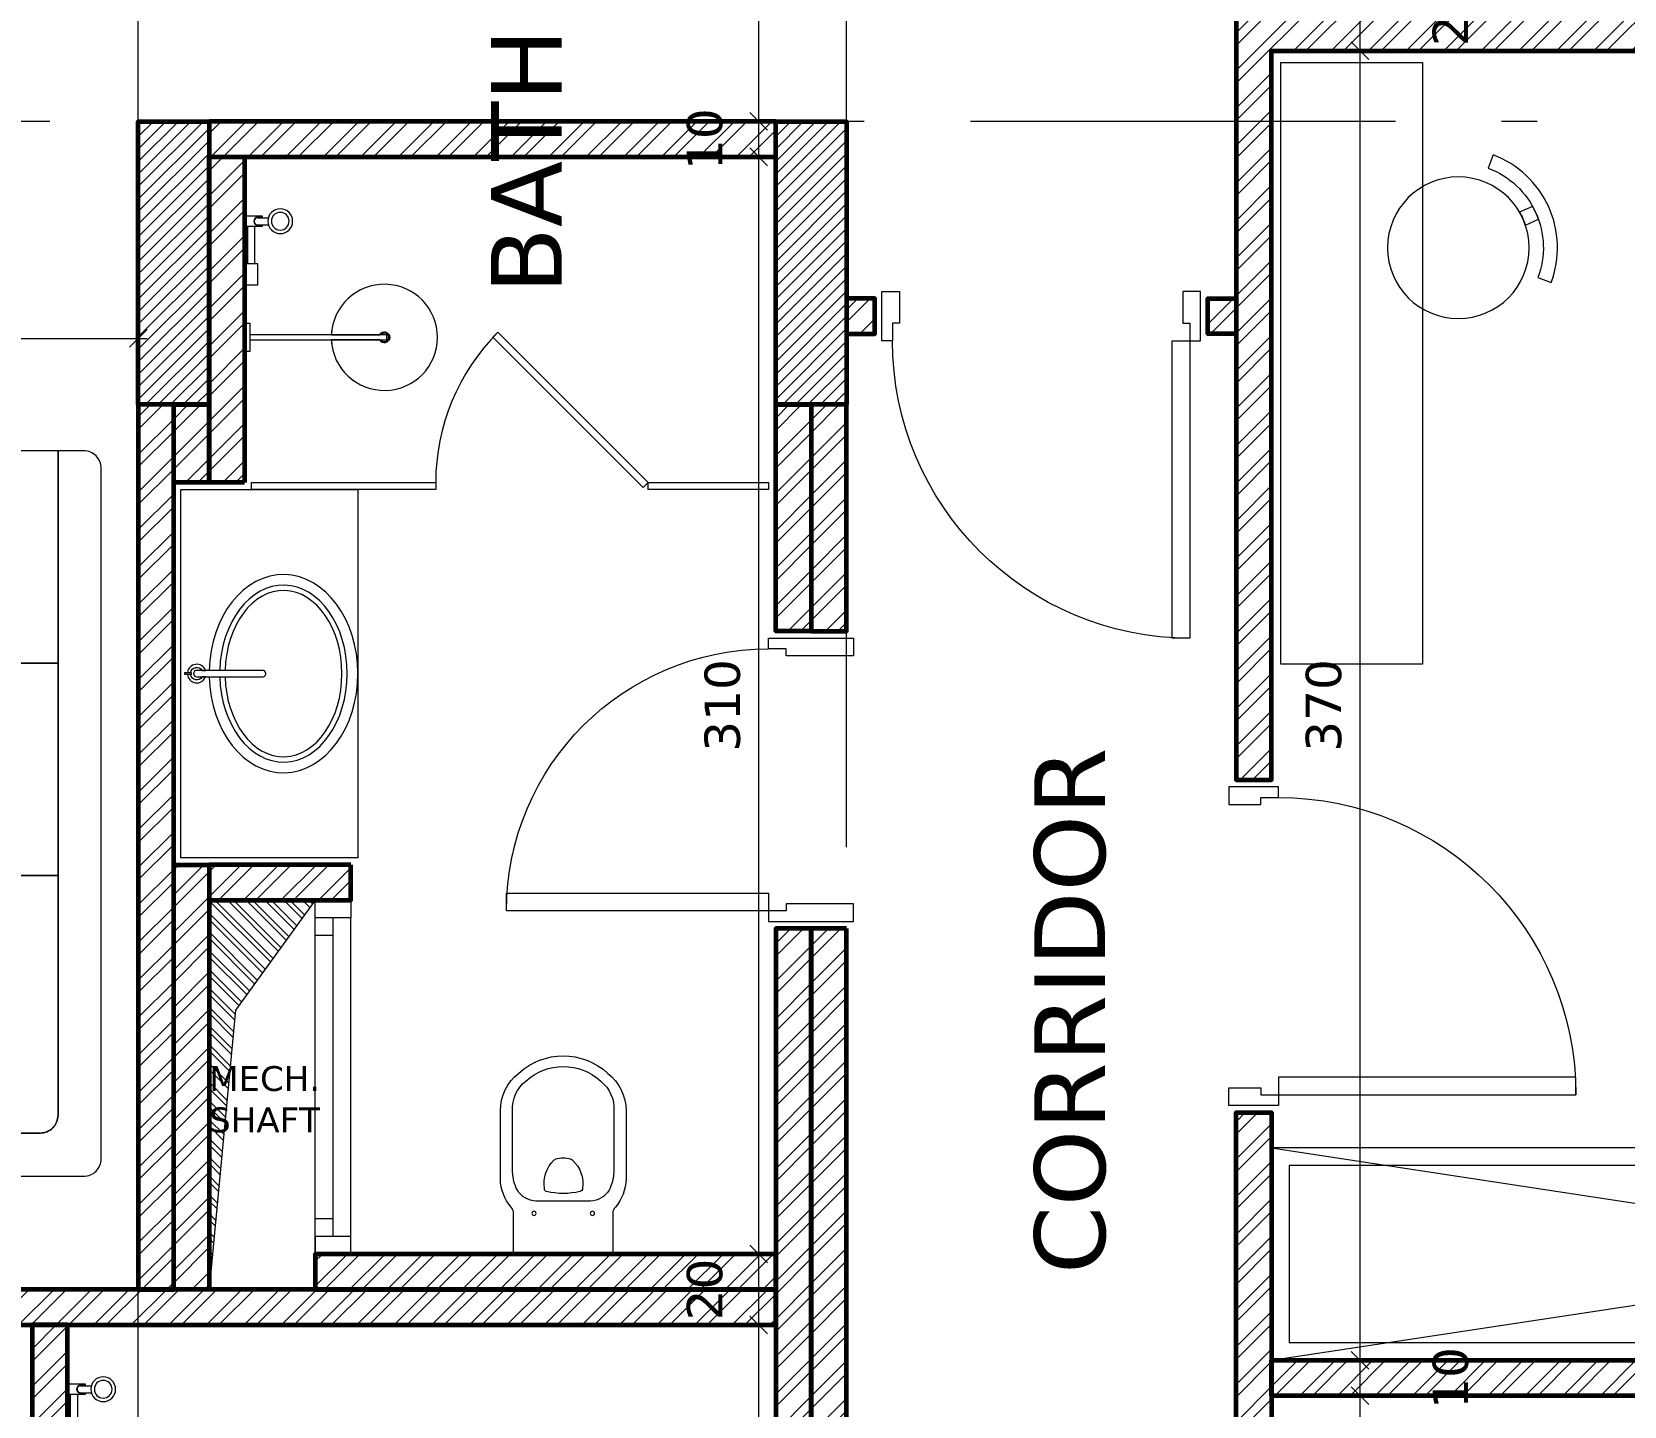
# Model space of a CAD drawing. Header units: inches. Extents: x -48 to 777, y -156 to 510.
# Drawn here: x 594.272 to 598.769, y -113.485 to -109.602 of the extents above; entities that cross this region are included whole.
import ezdxf

# ---------------------------------------------------------------- set-up
doc = ezdxf.new("R2010")
doc.units = ezdxf.units.IN
doc.header["$MEASUREMENT"] = 0
doc.set_wipeout_variables(frame=1)
doc.linetypes.add('ACAD_ISO10W100', pattern=[18, 12, -3, 0, -3])
doc.layers.get('Defpoints').update_dxf_attribs({"lineweight": 5})
for name, color, linetype, lineweight in [('A-AXIS ST', 251, 'ACAD_ISO10W100', 5), ('A-DIM', 9, 'Continuous', 5), ('A-DOORS', 38, 'Continuous', 20), ('A-FURN1', 211, 'Continuous', 15), ('A-LEVELS', 139, 'Continuous', 20), ('A-LIMIT LOT', 235, 'ACAD_ISO10W100', 20), ('A-NOTES', 151, 'Continuous', 20), ('A-PILLARS', 1, 'Continuous', 60), ('A-PROJECTION2', 5, 'Continuous', 20), ('A-SANITARY', 120, 'Continuous', 5), ('A-TEXT', 50, 'Continuous', 15), ('A-WALLS', 7, 'Continuous', 60), ('A-WINDOWS', 4, 'Continuous', 20), ('D-GLASS', 171, 'Continuous', 20), ('H-OTHERS', 189, 'Continuous', 5), ('H-PILLARS', 61, 'Continuous', 5), ('H-WALLS', 51, 'Continuous', 5), ('modificat', 127, 'Continuous', 15)]:
    doc.layers.add(name, color=color, linetype=linetype, lineweight=lineweight)
doc.layers.add('pts pc', color=7, linetype='Continuous')
doc.styles.add('2mm', font='simplex.shx', dxfattribs={"height": 0.5})
doc.styles.add('5mm', font='simplex_.ttf', dxfattribs={"height": 5})
doc.styles.add('ROMAND', font='verdana.ttf')
doc.dimstyles.new('M-1.50', dxfattribs={"dimtxt": 0.1, "dimasz": 0.05, "dimexe": 0.025, "dimexo": 0.025, "dimgap": 0.05, "dimtad": 1, "dimlfac": 100, "dimrnd": 0.5, "dimzin": 9, "dimdsep": 46, "dimtxsty": 'ROMAND', "dimblk": 'OBLIQUE', "dimcen": 1, "dimdle": 0.025, "dimclrd": 256, "dimclre": 256, "dimclrt": 2, "dimadec": 0, "dimazin": 0, "dimtfac": 0.666667, "dimtmove": 2, "dimatfit": 3, "dimfxl": 0.04, "dimtolj": 1, "dimtzin": 5, "dimlwd": -1, "dimlwe": -1, "dimarcsym": 0})
pattern_1 = [(45, (149.9044, -425.92311), (-0.053033009, 0.053033009), []), (45, (149.93976, -425.92311), (-0.053033009, 0.053033009), [])]
pattern_2 = [(45, (392.396156, -250.71223), (-0.053033009, 0.053033009), []), (45, (392.43151, -250.71223), (-0.053033009, 0.053033009), [])]

# ---------------------------------------------------------------- blocks, each defined once
blk = doc.blocks.new('LOT 688  TOPOGRAPHIC PLAN')
at = {"layer": 'A-LEVELS', "color": 209, "linetype": 'Continuous'}
blk.add_lwpolyline([(-315982.05416, -27920.48321), (-315980.86908, -27919.86169), (-315980.29989, -27919.60995), (-315979.74761, -27919.46966), (-315979.47813, -27919.4582), (-315979.21324, -27919.49488), (-315978.95308, -27919.58647), (-315978.69656, -27919.73275), (-315978.43799, -27919.90735), (-315978.31003, -27919.9841), (-315978.195, -27920.01549), (-315978.09345, -27919.99971), (-315978.00356, -27919.94197), (-315977.85152, -27919.7215), (-315977.72437, -27919.39578), (-315977.6076, -27919.00654), (-315977.34738, -27918.20383), (-315977.18257, -27917.85413), (-315976.99399, -27917.54637)], dxfattribs=at)
at = {"layer": 'pts pc', "linetype": 'Continuous'}
for points in [[(-315978.5681, -27918.08964), (-315979.27888, -27918.79284)], [(-315978.57189, -27918.79663), (-315979.27509, -27918.08585)]]:
    blk.add_lwpolyline(points, dxfattribs=at)
at = {"layer": 'A-NOTES', "linetype": 'Continuous', "style": '5mm'}
blk.add_text('688', height=2, rotation=346.24563, dxfattribs=at).set_placement((-315981.70648, -27916.11756))
at = {"layer": 'pts pc', "color": 1, "insert": (-315978.42215, -27918.19392), "char_height": 0.5, "width": 2.9761905, "attachment_point": 1, "rotation": 359.69285, "style": '2mm'}
blk.add_mtext('\\Fsimplex.shx;\\W1.0000000000;\\T1.0000000000;\\o\\l95.165', dxfattribs=at)
at = {"linetype": 'Continuous'}
blk.add_wipeout([(-315996.80172, -27893.57917), (-315969.32038, -27896.23659), (-315969.32038, -27930.53073), (-315964.08799, -27936.87852), (-315964.6636, -27941.43051), (-315970.22923, -27937.16678), (-315985.1164, -27950.2257)], dxfattribs=at).dxf.layer = 'A-LIMIT LOT'
blk = doc.blocks.new('*U1018')
for p, q in [((50, 100), (950, 100)), ((50, 50), (950, 50)), ((900, 50), (900, 0)), ((50, 0), (950, 0))]:
    blk.add_line(p, q)
for points in [[(0, 100), (50, 100), (50, 0), (0, 0)], [(1000, 100), (950, 100), (950, 0), (1000, 0)], [(100, 50), (100, 0)]]:
    blk.add_lwpolyline(points)
blk = doc.blocks.new('AXIS')
at = {"layer": 'A-AXIS ST', "ltscale": 0.1}
for p, q in [((642.66853, 296.91777), (642.66853, 336.01919)), ((644.66853, 296.91777), (644.66853, 336.01919)), ((657.61853, 316.06777), (627.81853, 316.06777))]:
    blk.add_line(p, q, dxfattribs=at)
blk = doc.blocks.new('*U1009')
for points in [[(720, 680), (720, -60), (770, -60), (770, 680)], [(30, -60), (0, -60), (0, -300), (50, -300), (50, -110), (30, -110), (30, -60)], [(770, -60), (800, -60), (800, -300), (750, -300), (750, -110), (770, -110), (770, -60)]]:
    blk.add_lwpolyline(points, close=True)
blk.add_arc((770, -60), 740, 90, 180)
blk = doc.blocks.new('*U1014')
for points in [[(30, -200), (0, -200), (0, -60), (50, -60), (50, -150), (30, -150), (30, -200)], [(870, -200), (900, -200), (900, -60), (850, -60), (850, -150), (870, -150), (870, -200)], [(80, -1040), (80, -200), (30, -200), (30, -1040)]]:
    blk.add_lwpolyline(points, close=True)
blk.add_arc((30, -200), 840, 270, 0)
blk = doc.blocks.new('*U1011')
for points in [[(30, -200), (0, -200), (0, -60), (50, -60), (50, -150), (30, -150), (30, -200)], [(870, -200), (900, -200), (900, -60), (850, -60), (850, -150), (870, -150), (870, -200)], [(820, -1040), (820, -200), (870, -200), (870, -1040)]]:
    blk.add_lwpolyline(points, close=True)
blk.add_arc((870, -200), 840, 180, 270)
blk = doc.blocks.new('YHGFBV')
at = {"layer": 'A-FURN1'}
blk.add_line((189.8103, 134.8875), (190.488, 134.8875), dxfattribs=at)
at = {"layer": 'A-FURN1', "extrusion": (0, 0, -1)}
for points in [[(-190.6103, 134.1625), (-190.6103, 136.4125, -0.414214), (-190.5603, 136.4625), (-188.6103, 136.4625, -0.414214), (-188.5603, 136.4125), (-188.5603, 136.3403), (-190.438, 136.3403, 0.414214), (-190.488, 136.2903), (-190.488, 134.1625), (-190.488, 134.1625), (-190.488, 134.1625)], [(-190.488, 135.6125), (-190.488, 136.2903, -0.414214), (-190.438, 136.3403), (-189.7603, 136.3403), (-189.7603, 135.6625, 0.414214), (-189.8103, 135.6125)]]:
    blk.add_lwpolyline(points, format="xyb", close=True, dxfattribs=at)
for points in [[(-189.1603, 136.3403), (-188.5603, 136.3403), (-188.5603, 135.6625), (-189.1603, 135.6625)], [(-189.7603, 136.3403), (-189.1603, 136.3403), (-189.1603, 135.6625), (-189.7603, 135.6625)], [(-190.488, 134.1625), (-190.488, 135.6125), (-189.8103, 135.6125), (-189.8103, 134.1625)]]:
    blk.add_lwpolyline(points, close=True, dxfattribs=at)
at = {"layer": 'A-FURN1'}
blk.add_lwpolyline([(189.3603, 134.9625), (188.5603, 134.9625), (188.5603, 134.1625), (189.3603, 134.1625)], close=True, dxfattribs=at)
blk = doc.blocks.new('vnkhjghg')
at = {"extrusion": (0, 0, -1)}
for points in [[(-757.0152, 41.8368), (-757.0011, 41.7994, 0.414214), (-757.1411, 41.4902), (-757.1785, 41.4761, -0.414214)], [(-757.1426, 41.6552, -0.041739), (-757.1261, 41.6917), (-757.0895, 41.6751, 0.050126), (-757.106, 41.6387)]]:
    blk.add_lwpolyline(points, format="xyb", close=True, dxfattribs=at)
blk.add_circle((-756.9165, 41.5748), 0.2, dxfattribs=at)
blk = doc.blocks.new('A$C4CB417C4')
blk.add_lwpolyline([(245.2, 7), (381.7, 7, -4.038071), (381.7, -7), (245.2, -7, 42.833797)], format="xyb", close=True)
at = {"ltscale": 0.1}
blk.add_lwpolyline([(0, 40), (15, 40), (15, -40), (0, -40)], close=True, dxfattribs=at)
blk.add_lwpolyline([(402, 7), (15, 7), (15, -7), (402, -7)], close=True)
for radius, start, end in [(150, 182.6748, 177.3252), (15, 207.8181, 152.1819), (12, 215.6853, 144.3147)]:
    blk.add_arc((395, 0), radius, start, end, dxfattribs=at)
blk = doc.blocks.new('A$C666D454D')
at = {"ltscale": 0.1}
for p, q in [((37, 10), (67.5, 10)), ((37, -10), (67.5, -10))]:
    blk.add_line(p, q, dxfattribs=at)
blk.add_lwpolyline([(37, 11), (47, 11), (47, 10.5), (50, 10.5), (50, 15), (0, 15), (0, -15), (50, -15), (50, -10.5), (47, -10.5), (47, -11), (37, -11, -1)], format="xyb", close=True, dxfattribs=at)
blk.add_lwpolyline([(37, -10), (37, -10), (37, -10, -1), (37, 10), (37, 10), (37, 10)], format="xyb", dxfattribs=at)
for radius in [35, 25]:
    blk.add_circle((101, 0), radius, dxfattribs=at)
blk = doc.blocks.new('A$C05B82E3A')
at = {"ltscale": 0.1}
for p, q in [((-30, 29), (-135, 29)), ((-30, 9), (-135, 9))]:
    blk.add_line(p, q, dxfattribs=at)
blk.add_lwpolyline([(30, 0), (30, 38), (-30, 38), (-30, 0)], close=True, dxfattribs=at)
at = {"ltscale": 0.1, "xscale": -1, "rotation": 270}
blk.add_blockref('A$C666D454D', (-150, 0), dxfattribs=at)
blk = doc.blocks.new('A$C114C6178')
for points in [[(177.5, -211.9, 0.16864), (147.3, -132.7, -0.198912), (140, -115), (140, 0), (-140, 0), (-140, -115, -0.198912), (-147.3, -132.7, 0.16864), (-177.5, -211.9), (-177.5, -405, 0.225866), (-126.2, -510.7, 0.390178), (126.2, -510.7, 0.225866), (177.5, -405)], [(142.8, -231.9, 0.110329), (129.5, -180.6, 0.254034), (77, -150), (-77, -150, 0.254034), (-129.5, -180.6, 0.110329), (-142.8, -231.9), (-142.8, -405, 0.247706), (-105.9, -488.7, 0.390724), (106.2, -488.4, 0.246571), (142.8, -405)], [(54.9, -185.7, 0.338204), (47.1, -176.5, 0.109547), (-47.1, -176.5, 0.38369), (-52.4, -185.7, 0.252795), (-25.1, -266.2, 0.060555), (-21, -268.7, 0.083015), (0, -272.4, 0.083015), (21, -268.7, 0.060555), (25.1, -266.2, 0.250335)]]:
    blk.add_lwpolyline(points, format="xyb", close=True)
for centre in [(-82.5, -115), (82.5, -115)]:
    blk.add_circle(centre, 5.91)
blk = doc.blocks.new('fghjgcfd')
blk.add_lwpolyline([(114.5988, -90.6044), (114.5932, -90.6044), (114.5932, -90.6223), (114.5988, -90.6223)], close=True)
for points in [[(114.5932, -90.6209, 0.697476), (114.5868, -90.6535), (114.5868, -90.6631, -0.791584), (114.5932, -90.6121)], [(114.6052, -90.8243, -0.509087), (114.5932, -90.8331, -0.325305), (114.5868, -90.8243), (114.5868, -90.6384, -1), (114.6052, -90.6384)], [(114.6052, -90.6631), (114.6052, -90.6535, 0.697476), (114.5988, -90.6209), (114.5988, -90.6121, -0.791584)]]:
    blk.add_lwpolyline(points, format="xyb", close=True)
at = {"extrusion": (0, 0, -1)}
for major_axis, ratio, start_param, end_param in [((-0.28, 0), 0.75, 7.88683, 14.104318), ((-0.25, 0), 0.72, 7.890774, 14.100375), ((-0.235, 0), 0.702128, 7.893123, 14.098025)]:
    blk.add_ellipse((114.596, -90.8834), major_axis=major_axis, ratio=ratio, start_param=start_param, end_param=end_param, dxfattribs=at)
blk = doc.blocks.new('_Oblique')
at = {"color": 0, "linetype": 'ByBlock', "lineweight": -2}
blk.add_line((-0.5, -0.5), (0.5, 0.5), dxfattribs=at)
blk = doc.blocks.new('*D2355')
at = {"layer": 'A-DIM', "transparency": 16777216}
for p, q in [((598.0228, -109.4303), (598.0228, -109.6803)), ((597.8979, -109.4553), (598.0478, -109.4553)), ((597.7979, -109.6553), (598.0478, -109.6553))]:
    blk.add_line(p, q, dxfattribs=at)
at = {"layer": 'Defpoints', "color": 0, "transparency": 16777216}
for p in [(597.8729, -109.4553), (597.7729, -109.6553), (598.0228, -109.6553)]:
    blk.add_point(p, dxfattribs=at)
at = {"layer": 'A-DIM', "transparency": 16777216, "xscale": 0.05, "yscale": 0.05, "zscale": 0.05}
for p, rotation in [((598.0228, -109.4553), 90), ((598.0228, -109.6553), 270)]:
    blk.add_blockref('_Oblique', p, dxfattribs=dict(at, rotation=rotation))
at = {"layer": 'A-DIM', "color": 2, "transparency": 16777216, "insert": (598.2791, -109.5553), "char_height": 0.1, "attachment_point": 5, "rotation": 90, "style": 'ROMAND'}
blk.add_mtext('\\A1;20', dxfattribs=at)
blk = doc.blocks.new('*D2356')
at = {"layer": 'A-DIM', "transparency": 16777216}
for p, q in [((597.7979, -109.6553), (598.0478, -109.6553)), ((598.0228, -109.6303), (598.0228, -113.3803)), ((597.7979, -113.3553), (598.0478, -113.3553))]:
    blk.add_line(p, q, dxfattribs=at)
at = {"layer": 'Defpoints', "color": 0, "transparency": 16777216}
for p in [(597.7729, -109.6553), (597.7729, -113.3553), (598.0228, -113.3553)]:
    blk.add_point(p, dxfattribs=at)
at = {"layer": 'A-DIM', "transparency": 16777216, "xscale": 0.05, "yscale": 0.05, "zscale": 0.05}
for p, rotation in [((598.0228, -109.6553), 90), ((598.0228, -113.3553), 270)]:
    blk.add_blockref('_Oblique', p, dxfattribs=dict(at, rotation=rotation))
at = {"layer": 'A-DIM', "color": 2, "transparency": 16777216, "insert": (597.9208, -111.5053), "char_height": 0.1, "attachment_point": 5, "rotation": 90, "style": 'ROMAND'}
blk.add_mtext('\\A1;370', dxfattribs=at)
blk = doc.blocks.new('*D2357')
at = {"layer": 'A-DIM', "transparency": 16777216}
for p, q in [((597.7979, -113.3553), (598.0478, -113.3553)), ((598.0228, -113.3303), (598.0228, -113.4803)), ((597.7979, -113.4553), (598.0478, -113.4553))]:
    blk.add_line(p, q, dxfattribs=at)
at = {"layer": 'Defpoints', "color": 0, "transparency": 16777216}
for p in [(597.7729, -113.3553), (597.7729, -113.4553), (598.0228, -113.4553)]:
    blk.add_point(p, dxfattribs=at)
at = {"layer": 'A-DIM', "transparency": 16777216, "xscale": 0.05, "yscale": 0.05, "zscale": 0.05}
for p, rotation in [((598.0228, -113.3553), 90), ((598.0228, -113.4553), 270)]:
    blk.add_blockref('_Oblique', p, dxfattribs=dict(at, rotation=rotation))
at = {"layer": 'A-DIM', "color": 2, "transparency": 16777216, "insert": (598.279, -113.4053), "char_height": 0.1, "attachment_point": 5, "rotation": 90, "style": 'ROMAND'}
blk.add_mtext('\\A1;10', dxfattribs=at)
blk = doc.blocks.new('*D2358')
at = {"layer": 'A-DIM', "transparency": 16777216}
for p, q in [((598.0228, -113.4303), (598.0228, -117.1803)), ((597.7979, -113.4553), (598.0478, -113.4553)), ((598.1962, -117.1553), (597.9978, -117.1553))]:
    blk.add_line(p, q, dxfattribs=at)
at = {"layer": 'Defpoints', "color": 0, "transparency": 16777216}
for p in [(597.7729, -113.4553), (598.0228, -117.1553), (598.2212, -117.1553)]:
    blk.add_point(p, dxfattribs=at)
at = {"layer": 'A-DIM', "transparency": 16777216, "xscale": 0.05, "yscale": 0.05, "zscale": 0.05}
for p, rotation in [((598.0228, -113.4553), 90), ((598.0228, -117.1553), 270)]:
    blk.add_blockref('_Oblique', p, dxfattribs=dict(at, rotation=rotation))
at = {"layer": 'A-DIM', "color": 2, "transparency": 16777216, "insert": (597.9208, -115.3053), "char_height": 0.1, "attachment_point": 5, "rotation": 90, "style": 'ROMAND'}
blk.add_mtext('\\A1;370', dxfattribs=at)
blk = doc.blocks.new('*D2370')
at = {"layer": 'A-DIM', "transparency": 16777216}
for p, q in [((589.3979, -110.4684), (594.5979, -110.4684)), ((589.4229, -110.4527), (589.4229, -110.4934)), ((594.5729, -110.4527), (594.5729, -110.4934))]:
    blk.add_line(p, q, dxfattribs=at)
at = {"layer": 'Defpoints', "color": 0, "transparency": 16777216}
for p in [(589.4229, -110.4277), (594.5729, -110.4277), (594.5729, -110.4684)]:
    blk.add_point(p, dxfattribs=at)
at = {"layer": 'A-DIM', "transparency": 16777216, "xscale": 0.05, "yscale": 0.05, "zscale": 0.05, "rotation": 180}
blk.add_blockref('_Oblique', (589.4229, -110.4684), dxfattribs=at)
at = {"layer": 'A-DIM', "transparency": 16777216, "xscale": 0.05, "yscale": 0.05, "zscale": 0.05}
blk.add_blockref('_Oblique', (594.5729, -110.4684), dxfattribs=at)
at = {"layer": 'A-DIM', "color": 2, "transparency": 16777216, "insert": (591.9979, -110.3672), "char_height": 0.1, "attachment_point": 5, "style": 'ROMAND'}
blk.add_mtext('\\A1;515', dxfattribs=at)
blk = doc.blocks.new('*D2382')
at = {"layer": 'A-DIM', "transparency": 16777216}
for p, q in [((596.3479, -113.2553), (596.3, -113.2553)), ((596.325, -116.2403), (596.325, -113.2303)), ((596.3479, -116.2153), (596.3, -116.2153))]:
    blk.add_line(p, q, dxfattribs=at)
at = {"layer": 'Defpoints', "color": 0, "transparency": 16777216}
for p in [(596.325, -113.2553), (596.3729, -113.2553), (596.3729, -116.2153)]:
    blk.add_point(p, dxfattribs=at)
at = {"layer": 'A-DIM', "transparency": 16777216, "xscale": 0.05, "yscale": 0.05, "zscale": 0.05}
for p, rotation in [((596.325, -113.2553), 90), ((596.325, -116.2153), 270)]:
    blk.add_blockref('_Oblique', p, dxfattribs=dict(at, rotation=rotation))
at = {"layer": 'A-DIM', "color": 2, "transparency": 16777216, "insert": (596.2229, -114.7353), "char_height": 0.1, "attachment_point": 5, "rotation": 90, "style": 'ROMAND'}
blk.add_mtext('\\A1;296', dxfattribs=at)
blk = doc.blocks.new('*D2383')
at = {"layer": 'A-DIM', "transparency": 16777216}
for p, q in [((596.325, -113.2803), (596.325, -113.0303)), ((596.3479, -113.0553), (596.3, -113.0553)), ((596.3479, -113.2553), (596.3, -113.2553))]:
    blk.add_line(p, q, dxfattribs=at)
at = {"layer": 'Defpoints', "color": 0, "transparency": 16777216}
for p in [(596.325, -113.0553), (596.3729, -113.0553), (596.3729, -113.2553)]:
    blk.add_point(p, dxfattribs=at)
at = {"layer": 'A-DIM', "transparency": 16777216, "xscale": 0.05, "yscale": 0.05, "zscale": 0.05}
for p, rotation in [((596.325, -113.0553), 90), ((596.325, -113.2553), 270)]:
    blk.add_blockref('_Oblique', p, dxfattribs=dict(at, rotation=rotation))
at = {"layer": 'A-DIM', "color": 2, "transparency": 16777216, "insert": (596.1729, -113.1553), "char_height": 0.1, "attachment_point": 5, "rotation": 90, "style": 'ROMAND'}
blk.add_mtext('\\A1;20', dxfattribs=at)
blk = doc.blocks.new('*D2384')
at = {"layer": 'A-DIM', "transparency": 16777216}
for p, q in [((596.325, -113.0803), (596.325, -109.9303)), ((596.3479, -109.9553), (596.3, -109.9553)), ((596.3479, -113.0553), (596.3, -113.0553))]:
    blk.add_line(p, q, dxfattribs=at)
at = {"layer": 'Defpoints', "color": 0, "transparency": 16777216}
for p in [(596.325, -109.9553), (596.3729, -109.9553), (596.3729, -113.0553)]:
    blk.add_point(p, dxfattribs=at)
at = {"layer": 'A-DIM', "transparency": 16777216, "xscale": 0.05, "yscale": 0.05, "zscale": 0.05}
for p, rotation in [((596.325, -109.9553), 90), ((596.325, -113.0553), 270)]:
    blk.add_blockref('_Oblique', p, dxfattribs=dict(at, rotation=rotation))
at = {"layer": 'A-DIM', "color": 2, "transparency": 16777216, "insert": (596.2229, -111.5053), "char_height": 0.1, "attachment_point": 5, "rotation": 90, "style": 'ROMAND'}
blk.add_mtext('\\A1;310', dxfattribs=at)
blk = doc.blocks.new('*D2385')
at = {"layer": 'A-DIM', "transparency": 16777216}
for p, q in [((596.325, -109.9803), (596.325, -109.8303)), ((596.3479, -109.8553), (596.3, -109.8553)), ((596.3479, -109.9553), (596.3, -109.9553))]:
    blk.add_line(p, q, dxfattribs=at)
at = {"layer": 'Defpoints', "color": 0, "transparency": 16777216}
for p in [(596.325, -109.8553), (596.3729, -109.8553), (596.3729, -109.9553)]:
    blk.add_point(p, dxfattribs=at)
at = {"layer": 'A-DIM', "transparency": 16777216, "xscale": 0.05, "yscale": 0.05, "zscale": 0.05}
for p, rotation in [((596.325, -109.8553), 90), ((596.325, -109.9553), 270)]:
    blk.add_blockref('_Oblique', p, dxfattribs=dict(at, rotation=rotation))
at = {"layer": 'A-DIM', "color": 2, "transparency": 16777216, "insert": (596.1729, -109.9053), "char_height": 0.1, "attachment_point": 5, "rotation": 90, "style": 'ROMAND'}
blk.add_mtext('\\A1;10', dxfattribs=at)
blk = doc.blocks.new('*D2386')
at = {"layer": 'A-DIM', "transparency": 16777216}
for p, q in [((596.325, -109.8803), (596.325, -108.8453)), ((596.4503, -108.8703), (596.3, -108.8703)), ((596.3479, -109.8553), (596.3, -109.8553))]:
    blk.add_line(p, q, dxfattribs=at)
at = {"layer": 'Defpoints', "color": 0, "transparency": 16777216}
for p in [(596.325, -108.8703), (596.4753, -108.8703), (596.3729, -109.8553)]:
    blk.add_point(p, dxfattribs=at)
at = {"layer": 'A-DIM', "transparency": 16777216, "xscale": 0.05, "yscale": 0.05, "zscale": 0.05}
for p, rotation in [((596.325, -108.8703), 90), ((596.325, -109.8553), 270)]:
    blk.add_blockref('_Oblique', p, dxfattribs=dict(at, rotation=rotation))
at = {"layer": 'A-DIM', "color": 2, "transparency": 16777216, "insert": (596.2227, -109.3628), "char_height": 0.1, "attachment_point": 5, "rotation": 90, "style": 'ROMAND'}
blk.add_mtext('\\A1;98.5', dxfattribs=at)

msp = doc.modelspace()

# ---------------------------------------------------------------- block references
at = {"layer": 'pts pc'}
msp.add_blockref('LOT 688  TOPOGRAPHIC PLAN', (316575.84331, 27806.396), dxfattribs=at)

# ---------------------------------------------------------------- next in the draw order: hatches: boundary and pattern name
at = {"layer": 'H-OTHERS'}
h = msp.add_hatch(dxfattribs=at)
h.set_pattern_fill('ANSI32', color=256, scale=0.1, angle=-231.51165)
h.set_pattern_definition([(135, (586.629014, -127.72482), (-0.026516504, -0.026516504), []), (135, (586.629014, -127.707143), (-0.026516504, -0.026516504), [])])
h.paths.add_polyline_path([(595.07293, -112.05534), (594.84745, -112.36577), (594.77293, -113.15534), (594.77293, -112.05534)])
at = {"layer": 'H-PILLARS', "linetype": 'Continuous'}
h = msp.add_hatch(dxfattribs=at)
h.set_pattern_fill('ANSI31', color=256, scale=0.2)
h.set_pattern_definition([(45, (49.154403, -423.314857), (-0.0176776695, 0.0176776695), [])])
h.paths.add_polyline_path([(594.77293, -110.65534), (594.57293, -110.65534), (594.57293, -109.85534), (594.77293, -109.85534)])
h = msp.add_hatch(dxfattribs=at)
h.set_pattern_fill('ANSI31', color=256, scale=0.2)
h.set_pattern_definition([(45, (50.954403, -423.314857), (-0.0176776695, 0.0176776695), [])])
h.paths.add_polyline_path([(596.57293, -110.65534), (596.37293, -110.65534), (596.37293, -109.85534), (596.57293, -109.85534)])
at = {"layer": 'H-WALLS'}
h = msp.add_hatch(dxfattribs=at)
h.set_pattern_fill('ANSI32', color=256, scale=0.2)
h.set_pattern_definition(pattern_2)
h.paths.add_polyline_path([(597.87293, -109.45535), (597.87293, -107.05576), (597.67293, -107.05493), (597.67293, -111.71534), (597.77293, -111.71534), (597.77293, -109.65535), (601.72293, -109.65535), (601.72293, -109.45535)])
h = msp.add_hatch(dxfattribs=at)
h.set_pattern_fill('ANSI32', color=256, scale=0.2)
h.set_pattern_definition(pattern_2)
h.paths.add_polyline_path([(596.37293, -109.85534), (594.77293, -109.85534), (594.77293, -109.95534), (596.37293, -109.95534)])
h = msp.add_hatch(dxfattribs=at)
h.set_pattern_fill('ANSI32', color=256, scale=0.2)
h.set_pattern_definition(pattern_2)
h.paths.add_polyline_path([(596.37293, -109.85534), (594.77293, -109.85534), (594.77293, -109.95534), (596.37293, -109.95534)])
h = msp.add_hatch(dxfattribs=at)
h.set_pattern_fill('ANSI32', color=256, scale=0.2)
h.set_pattern_definition(pattern_2)
h.paths.add_polyline_path([(594.87293, -110.87534), (594.77293, -110.87534), (594.77293, -109.95534), (594.87293, -109.95534)])
h = msp.add_hatch(dxfattribs=at)
h.set_pattern_fill('ANSI32', color=256, scale=0.2)
h.set_pattern_definition(pattern_2)
h.paths.add_polyline_path([(594.87293, -110.87534), (594.77293, -110.87534), (594.77293, -109.95534), (594.87293, -109.95534)])
h = msp.add_hatch(dxfattribs=at)
h.set_pattern_fill('ANSI32', color=256, scale=0.2)
h.set_pattern_definition(pattern_2)
h.paths.add_polyline_path([(596.57293, -110.45534), (596.65293, -110.45534), (596.65293, -110.35534), (596.57293, -110.35534)])
h = msp.add_hatch(dxfattribs=at)
h.set_pattern_fill('ANSI32', color=256, scale=0.2)
h.set_pattern_definition(pattern_2)
h.paths.add_polyline_path([(597.67293, -110.45534), (597.59293, -110.45534), (597.59293, -110.35534), (597.67293, -110.35534)])
h = msp.add_hatch(dxfattribs=at)
h.set_pattern_fill('ANSI32', color=256, scale=0.2)
h.set_pattern_definition(pattern_2)
h.paths.add_polyline_path([(594.67293, -110.65534), (594.57293, -110.65534), (594.57293, -113.15534), (594.67293, -113.15534)])
h = msp.add_hatch(dxfattribs=at)
h.set_pattern_fill('ANSI32', color=256, scale=0.2)
h.set_pattern_definition(pattern_2)
h.paths.add_polyline_path([(594.77293, -110.87534), (594.67293, -110.87534), (594.67293, -110.65534), (594.77293, -110.65534)])
h = msp.add_hatch(dxfattribs=at)
h.set_pattern_fill('ANSI32', color=256, scale=0.2)
h.set_pattern_definition(pattern_2)
h.paths.add_polyline_path([(596.37293, -110.65534), (596.47293, -110.65534), (596.47293, -111.29535), (596.37293, -111.29535)])
h = msp.add_hatch(dxfattribs=at)
h.set_pattern_fill('ANSI32', color=256, scale=0.2)
h.set_pattern_definition(pattern_2)
h.paths.add_polyline_path([(596.57293, -110.65534), (596.47293, -110.65534), (596.47293, -111.29535), (596.57293, -111.29535)])
h = msp.add_hatch(dxfattribs=at)
h.set_pattern_fill('ANSI32', color=256, scale=0.2)
h.set_pattern_definition(pattern_1)
h.paths.add_polyline_path([(594.77293, -113.15534), (594.67293, -113.15534), (594.67293, -111.95534), (594.77293, -111.95534)])
h = msp.add_hatch(dxfattribs=at)
h.set_pattern_fill('ANSI32', color=256, scale=0.2)
h.set_pattern_definition(pattern_1)
h.paths.add_polyline_path([(595.17293, -111.95534), (594.77293, -111.95534), (594.77293, -112.05534), (595.17293, -112.05534)])
h = msp.add_hatch(dxfattribs=at)
h.set_pattern_fill('ANSI32', color=256, scale=0.2)
h.set_pattern_definition(pattern_2)
h.paths.add_polyline_path([(596.47293, -115.25534), (596.47293, -112.13535), (596.37293, -112.13535), (596.37293, -115.25534)])
h = msp.add_hatch(dxfattribs=at)
h.set_pattern_fill('ANSI32', color=256, scale=0.2)
h.set_pattern_definition(pattern_2)
h.paths.add_polyline_path([(596.57293, -112.13535), (596.47293, -112.13535), (596.47293, -115.25534), (596.57293, -115.25534)])
h = msp.add_hatch(dxfattribs=at)
h.set_pattern_fill('ANSI32', color=256, scale=0.2)
h.set_pattern_definition(pattern_2)
edge = h.paths.add_edge_path()
edge.add_line((597.67293, -115.51534), (597.67293, -112.65534))
edge.add_line((597.67293, -112.65534), (597.77293, -112.65534))
edge.add_line((597.77293, -112.65534), (597.77293, -115.51534))
h = msp.add_hatch(dxfattribs=at)
h.set_pattern_fill('ANSI32', color=256, scale=0.2)
h.set_pattern_definition([(45, (150.2044, -427.02311), (-0.053033009, 0.053033009), []), (45, (150.23976, -427.02311), (-0.053033009, 0.053033009), [])])
h.paths.add_polyline_path([(596.37293, -113.05534), (595.07293, -113.05534), (595.07293, -113.15534), (596.37293, -113.15534)])
h = msp.add_hatch(dxfattribs=at)
h.set_pattern_fill('ANSI32', color=256, scale=0.2)
h.set_pattern_definition(pattern_2)
h.paths.add_polyline_path([(596.37293, -113.15534), (589.42293, -113.15534), (589.42293, -113.25534), (596.37293, -113.25534)])
h = msp.add_hatch(dxfattribs=at)
h.set_pattern_fill('ANSI32', color=256, scale=0.2)
h.set_pattern_definition(pattern_2)
h.paths.add_polyline_path([(594.37293, -113.25534), (594.27293, -113.25534), (594.27293, -115.90534), (594.37293, -115.90534)])
h = msp.add_hatch(dxfattribs=at)
h.set_pattern_fill('ANSI32', color=256, scale=0.2)
h.set_pattern_definition(pattern_2)
h.paths.add_polyline_path([(597.77293, -113.45535), (597.77293, -113.35535), (601.72293, -113.35535), (601.72293, -113.45535)])

# ---------------------------------------------------------------- next in the draw order: linework, layer by layer
at = {"layer": 'A-FURN1'}
msp.add_lwpolyline([(597.79969, -109.68891), (598.19969, -109.68891), (598.19969, -111.38891), (597.79969, -111.38891)], close=True, dxfattribs=at)
at = {"layer": 'A-PILLARS'}
for points in [[(594.77293, -110.65534), (594.57293, -110.65534), (594.57293, -109.85534), (594.77293, -109.85534)], [(596.57293, -110.65534), (596.37293, -110.65534), (596.37293, -109.85534), (596.57293, -109.85534)]]:
    msp.add_lwpolyline(points, close=True, dxfattribs=at)
at = {"layer": 'A-PROJECTION2'}
msp.add_lwpolyline([(594.77293, -113.15534), (595.07293, -113.15534), (595.07293, -112.05534), (594.77293, -112.05534)], close=True, dxfattribs=at)
at = {"layer": 'A-SANITARY'}
msp.add_lwpolyline([(594.69293, -110.89534), (595.19293, -110.89534), (595.19293, -111.93534), (594.69293, -111.93534), (594.69293, -111.91678), (594.69293, -111.91678)], close=True, dxfattribs=at)
at = {"layer": 'A-WALLS'}
msp.add_lwpolyline([(597.87293, -109.45535), (597.87293, -109.45535), (597.87293, -109.45535), (597.87293, -109.45535), (597.87293, -109.45535), (597.87293, -109.45535), (597.87293, -107.05576), (597.67293, -107.05493), (597.67293, -111.71534), (597.77293, -111.71534), (597.77293, -109.65535), (601.72293, -109.65535), (601.72293, -109.45535), (597.87293, -109.45535)], dxfattribs=at)
for points in [[(596.37293, -109.85534), (594.77293, -109.85534), (594.77293, -109.95534), (596.37293, -109.95534)], [(594.87293, -110.87534), (594.77293, -110.87534), (594.77293, -109.95534), (594.87293, -109.95534)], [(596.57293, -110.45534), (596.65293, -110.45534), (596.65293, -110.35534), (596.57293, -110.35534)], [(597.67293, -110.45534), (597.59293, -110.45534), (597.59293, -110.35534), (597.67293, -110.35534)], [(594.67293, -110.65534), (594.57293, -110.65534), (594.57293, -113.15534), (594.67293, -113.15534)], [(594.77293, -110.87534), (594.67293, -110.87534), (594.67293, -110.65534), (594.77293, -110.65534)], [(596.37293, -110.65534), (596.47293, -110.65534), (596.47293, -111.29535), (596.37293, -111.29535)], [(596.57293, -110.65534), (596.47293, -110.65534), (596.47293, -111.29535), (596.57293, -111.29535)], [(594.77293, -113.15534), (594.67293, -113.15534), (594.67293, -111.95534), (594.77293, -111.95534)], [(595.17293, -111.95534), (594.77293, -111.95534), (594.77293, -112.05534), (595.17293, -112.05534)], [(596.37293, -113.05534), (595.07293, -113.05534), (595.07293, -113.15534), (596.37293, -113.15534)], [(596.37293, -113.15534), (589.42293, -113.15534), (589.42293, -113.25534), (596.37293, -113.25534)], [(594.37293, -113.25534), (594.27293, -113.25534), (594.27293, -115.90534), (594.37293, -115.90534)]]:
    msp.add_lwpolyline(points, close=True, dxfattribs=at)
at = {"layer": 'A-WALLS', "linetype": 'Continuous'}
for points in [[(596.47293, -115.25534), (596.47293, -112.13535), (596.37293, -112.13535), (596.37293, -115.25534)], [(596.57293, -112.13535), (596.47293, -112.13535), (596.47293, -115.25534), (596.57293, -115.25534)], [(597.77293, -113.45535), (597.77293, -113.35535), (601.72293, -113.35535), (601.72293, -113.45535)]]:
    msp.add_lwpolyline(points, close=True, dxfattribs=at)
msp.add_lwpolyline([(597.67293, -115.51534), (597.67293, -112.65534), (597.77293, -112.65534), (597.77293, -115.51534)], dxfattribs=at)
at = {"layer": 'D-GLASS'}
for points in [[(595.58867, -110.45108), (596.01293, -110.87534), (595.99879, -110.88949), (595.57453, -110.46522), (595.58867, -110.45108)], [(594.89293, -110.87534), (595.41293, -110.87534), (595.41293, -110.89534), (594.89293, -110.89534), (594.89293, -110.87534)], [(596.01293, -110.87534), (596.35293, -110.87535), (596.35293, -110.89535), (596.01293, -110.89534), (596.01293, -110.87534)]]:
    msp.add_lwpolyline(points, dxfattribs=at)
msp.add_arc((596.01293, -110.87534), 0.6, 134.99982, 180, dxfattribs=at)
at = {"layer": 'H-OTHERS'}
msp.add_lwpolyline([(595.07293, -112.05534), (594.84745, -112.36577), (594.77293, -113.15534), (594.77293, -112.05534), (595.07293, -112.05534)], dxfattribs=at)
at = {"layer": 'modificat'}
for p, q in [((597.77293, -112.75535), (601.72293, -113.35535)), ((597.77293, -113.35535), (601.72293, -112.75535))]:
    msp.add_line(p, q, dxfattribs=at)
for points in [[(597.77293, -113.35535), (601.72293, -113.35535), (601.72293, -112.75535), (597.77293, -112.75535)], [(597.82293, -113.30535), (601.67293, -113.30535), (601.67293, -112.80535), (597.82293, -112.80535)]]:
    msp.add_lwpolyline(points, close=True, dxfattribs=at)

# ---------------------------------------------------------------- next in the draw order: block references
at = {"layer": 'A-DIM'}
msp.add_blockref('AXIS', (-48.0956, -425.92311), dxfattribs=at)
at = {"layer": 'A-DOORS', "xscale": -0.0009999999999906002, "yscale": 0.0009999999999906002, "zscale": 0.0009999999999906002}
for name, p, rotation in [('*U1014', (597.57293, -110.27534), 359.9999988179391), ('*U1009', (596.29293, -111.31535), 89.99999881793907), ('*U1011', (597.59293, -111.73534), 89.99999881793907)]:
    msp.add_blockref(name, p, dxfattribs=dict(at, rotation=rotation))
at = {"layer": 'A-FURN1'}
msp.add_blockref('vnkhjghg', (-158.61572, -151.78685), dxfattribs=at)
at = {"layer": 'A-FURN1', "rotation": 270}
msp.add_blockref('YHGFBV', (458.00596, 77.77472), dxfattribs=at)
at = {"layer": 'A-SANITARY', "xscale": 0.001000000000885, "yscale": 0.001000000000885, "zscale": 0.001000000000885, "rotation": 270}
for p in [(594.87293, -110.28716), (594.37293, -113.58716)]:
    msp.add_blockref('A$C05B82E3A', p, dxfattribs=at)
at = {"layer": 'A-SANITARY', "xscale": 0.001000000000885, "yscale": 0.001000000000885, "zscale": 0.001000000000885}
msp.add_blockref('A$C4CB417C4', (594.87293, -110.46534), dxfattribs=at)
at = {"layer": 'A-SANITARY', "xscale": -1, "rotation": 90}
msp.add_blockref('fghjgcfd', (504.09956, 3.18067), dxfattribs=at)
at = {"layer": 'A-SANITARY', "extrusion": (0, 0, -1), "xscale": 0.001000000000885, "yscale": 0.001000000000885, "zscale": -0.001000000000885, "rotation": 180}
msp.add_blockref('A$C114C6178', (-595.77293, -113.05534), dxfattribs=at)
at = {"layer": 'A-WINDOWS', "xscale": -0.0009999999999906004, "yscale": 0.0009999999999906004, "zscale": 0.0009999999999906004, "rotation": 270}
msp.add_blockref('*U1018', (595.07293, -113.05534), dxfattribs=at)

# ---------------------------------------------------------------- next in the draw order: texts
at = {"layer": 'A-TEXT', "char_height": 0.2, "width": 3.6942321, "attachment_point": 9, "rotation": 90, "style": 'ROMAND'}
for s, insert in [('BATHROOM', (595.77261, -108.7334)), ('CORRIDOR', (597.30704, -111.6241))]:
    msp.add_mtext(s, dxfattribs=dict(at, insert=insert))
at = {"layer": 'A-TEXT', "insert": (594.77317, -112.52431), "char_height": 0.07, "width": 0.6766314, "attachment_point": 1, "style": 'ROMAND'}
msp.add_mtext('MECH.\\PSHAFT', dxfattribs=at)

# ---------------------------------------------------------------- next in the draw order: dimensions: what is measured, and where the dimension line sits
at = {"layer": 'A-DIM'}
for base, p1, p2, picture, middle in [((596.32497, -108.87034), (596.37293, -109.85534), (596.47528, -108.87034), '*D2386', (596.22268, -109.36284)), ((598.02285, -109.65535), (597.87293, -109.45535), (597.77293, -109.65535), '*D2355', (598.27909, -109.55535)), ((598.02285, -113.35535), (597.77293, -109.65535), (597.77293, -113.35535), '*D2356', (597.92077, -111.50535)), ((596.32497, -109.85534), (596.37293, -109.95534), (596.37293, -109.85534), '*D2385', (596.17292, -109.90534)), ((596.32497, -109.95534), (596.37293, -113.05534), (596.37293, -109.95534), '*D2384', (596.22288, -111.50534)), ((596.32497, -113.05534), (596.37293, -113.25534), (596.37293, -113.05534), '*D2383', (596.17288, -113.15534)), ((596.32497, -113.25534), (596.37293, -116.21534), (596.37293, -113.25534), '*D2382', (596.22288, -114.73534)), ((598.02285, -113.45535), (597.77293, -113.35535), (597.77293, -113.45535), '*D2357', (598.27899, -113.40535)), ((598.02285, -117.15535), (597.77293, -113.45535), (598.22116, -117.15535), '*D2358', (597.92077, -115.30535))]:
    dim = msp.add_linear_dim(base=base, p1=p1, p2=p2, angle=90, dimstyle='M-1.50', dxfattribs=at)
    dim.commit()
    dim.dimension.update_dxf_attribs({"geometry": picture, "text_midpoint": middle})
dim = msp.add_linear_dim(base=(594.57293, -110.46844), p1=(589.42293, -110.42767), p2=(594.57293, -110.42767), dimstyle='M-1.50', dxfattribs=at)
dim.commit()
dim.dimension.update_dxf_attribs({"geometry": '*D2370', "text_midpoint": (591.99793, -110.36723)})

doc.saveas('drawing.dxf')
